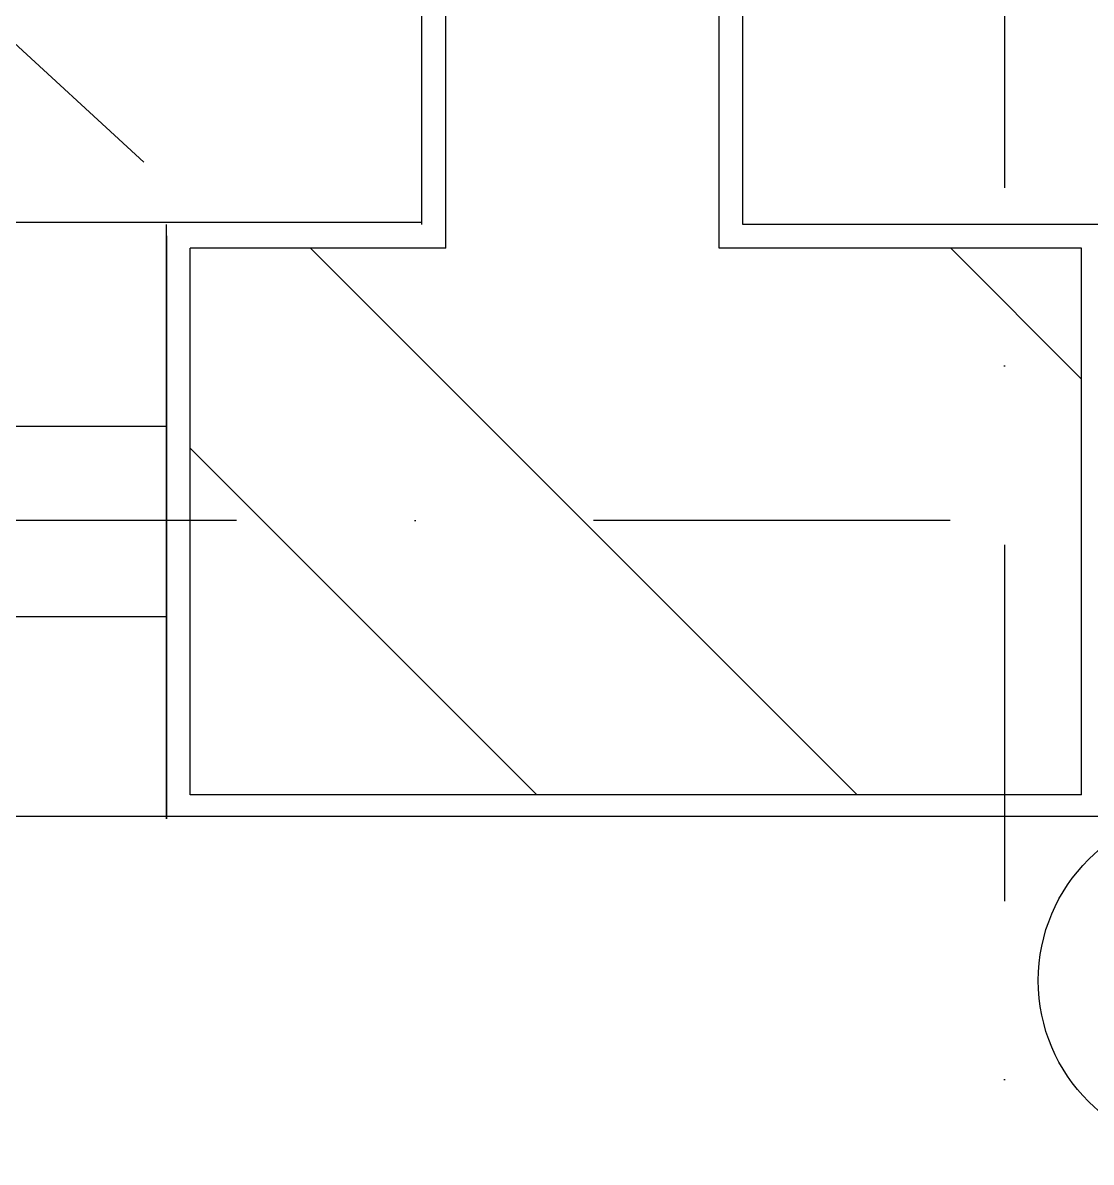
# Model space of a CAD drawing. Extents: x -437689 to -407696, y -55787 to -37037.
# Drawn here: x -434923.5 to -434698.8, y -40935.8 to -40696.1 of the extents above; entities that cross this region are included whole.
import ezdxf

# ---------------------------------------------------------------- set-up
doc = ezdxf.new("R2010")
doc.units = 0
doc.header["$LTSCALE"] = 150
doc.header["$MEASUREMENT"] = 0
doc.linetypes.add('DASHDOT', pattern=[1, 0.5, -0.25, 0, -0.25])
for name, color, linetype in [('DR', 6, 'CONTINUOUS'), ('GRID', 252, 'DASHDOT'), ('WALL', 7, 'CONTINUOUS'), ('WIN-1', 56, 'CONTINUOUS')]:
    doc.layers.add(name, color=color, linetype=linetype)

msp = doc.modelspace()

# ---------------------------------------------------------------- linework, layer by layer
at = {"layer": 'DR', "linetype": 'CONTINUOUS', "ltscale": 900}
msp.add_line((-435043.29, -40592.05), (-434898.05, -40725.37), dxfattribs=at)
msp.add_circle((-434673.91, -40897.56, 0), 36, dxfattribs=at)
at = {"layer": 'GRID'}
msp.add_line((-434717.04, -38254.18), (-434717.04, -43799.85), dxfattribs=at)
at = {"layer": 'GRID', "color": 9}
msp.add_line((-432777.17, -40800.8), (-436565.54, -40800.8), dxfattribs=at)
at = {"layer": 'WALL', "color": 9}
for p, q in [((-434839.54, -40738.52), (-434839.54, -40006.02)), ((-434772.04, -40738.52), (-434772.04, -40006.02)), ((-434839.54, -40738.08), (-435247.04, -40738.08)), ((-434319.54, -40738.52), (-434772.04, -40738.52)), ((-433274.54, -40863.08), (-435242.04, -40863.08))]:
    msp.add_line(p, q, dxfattribs=at)
at = {"layer": 'WALL'}
for p, q in [((-434834.54, -40743.52), (-434834.54, -40011.02)), ((-434777.04, -40743.52), (-434777.04, -40011.02)), ((-434834.54, -40743.52), (-434888.29, -40743.52)), ((-434700.79, -40743.52), (-434777.04, -40743.52)), ((-434700.79, -40858.52), (-434888.29, -40858.52))]:
    msp.add_line(p, q, dxfattribs=at)
at = {"layer": 'WALL', "color": 9, "linetype": 'DASHDOT', "ltscale": 900}
for p, q in [((-434893.29, -40863.52), (-434893.29, -40738.52)), ((-434893.29, -40740.91), (-434893.29, -40863.52)), ((-434863.02, -40743.52), (-434748.02, -40858.52)), ((-434728.31, -40743.52), (-434700.79, -40771.04)), ((-434888.29, -40785.6), (-434815.37, -40858.52))]:
    msp.add_line(p, q, dxfattribs=at)
at = {"layer": 'WALL', "linetype": 'CONTINUOUS', "ltscale": 900}
msp.add_line((-434893.29, -40740.91), (-434893.29, -40858.52), dxfattribs=at)
at = {"layer": 'WALL', "linetype": 'DASHDOT', "ltscale": 900}
for p, q in [((-434888.29, -40858.52), (-434888.29, -40743.52)), ((-434700.79, -40858.52), (-434700.79, -40743.52))]:
    msp.add_line(p, q, dxfattribs=at)
at = {"layer": 'WIN-1'}
for p, q in [((-434893.29, -40781.02), (-435193.29, -40781.02)), ((-434893.29, -40821.02), (-435193.29, -40821.02))]:
    msp.add_line(p, q, dxfattribs=at)

doc.saveas('drawing.dxf')
